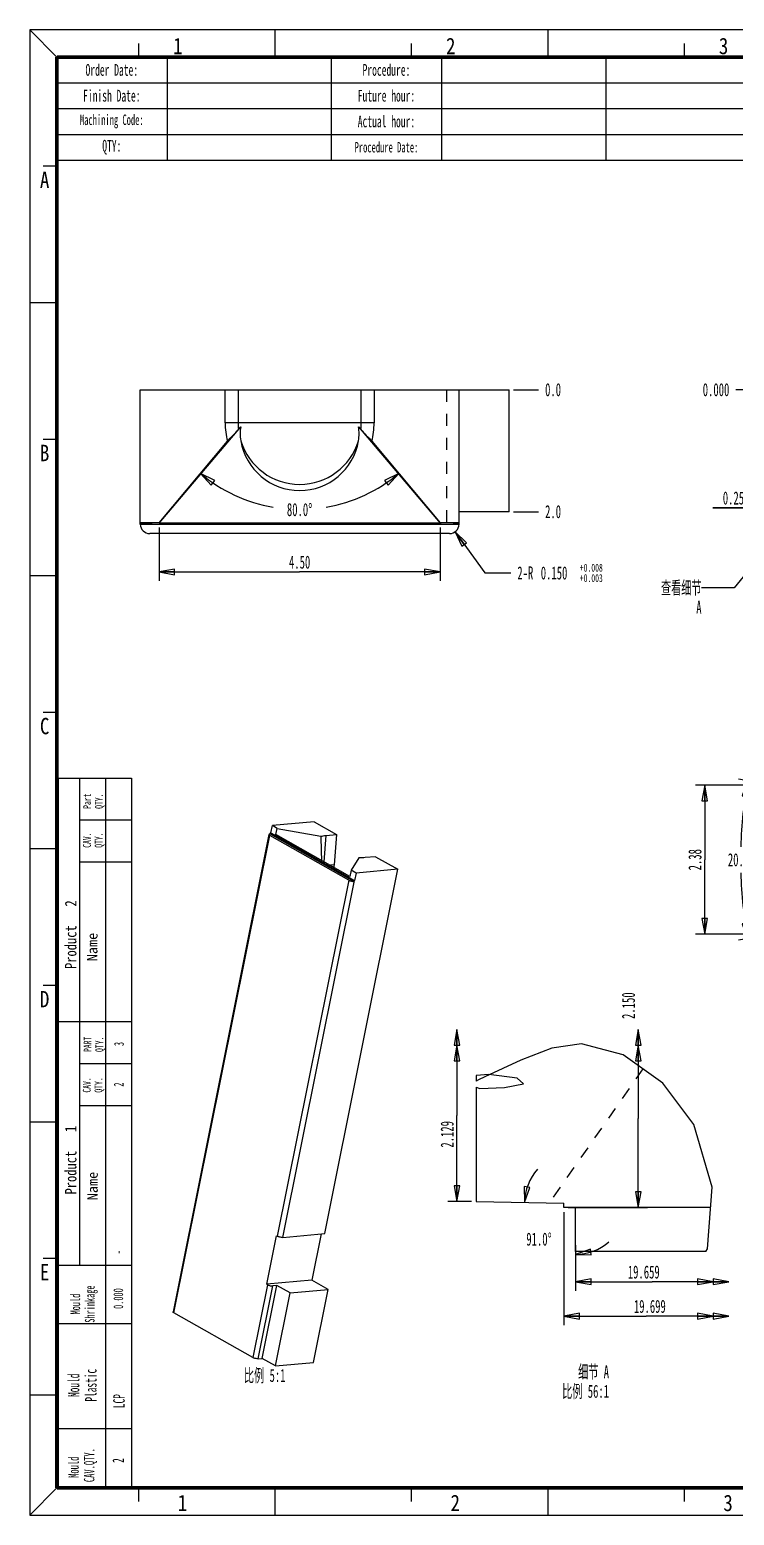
# Model space of a CAD drawing. Header units: millimetres. Extents: x 1 to 34.6, y 0.7 to 24.4.
# Drawn here: x 1.02 to 12.29, y 0.67 to 24.42 of the extents above; entities that cross this region are included whole.
import ezdxf

# ---------------------------------------------------------------- set-up
doc = ezdxf.new("R2010")
doc.units = ezdxf.units.MM
doc.header["$LTSCALE"] = 1.925
doc.linetypes.add('HIDDEN', pattern=[0.2, 0.1, -0.1])
doc.layers.get('0').update_dxf_attribs({"linetype": 'CONTINUOUS'})
for name, color, linetype in [('DEFAULT_2', 4, 'HIDDEN'), ('DIM', 7, 'CONTINUOUS'), ('NOTE', 7, 'CONTINUOUS')]:
    doc.layers.add(name, color=color, linetype=linetype)
doc.styles.get("Standard").update_dxf_attribs({"font": 'txt', "width": 0.6})
doc.styles.add('TEXTSTYLE_10', font='txt')
doc.styles.add('TEXTSTYLE_4', font='txt', dxfattribs={"width": 0.8})
doc.styles.add('TEXTSTYLE_5', font='txt', dxfattribs={"width": 0.85})
doc.dimstyles.new('DIMSTYLE_1', dxfattribs={"dimtxt": 0.208333, "dimasz": 0.25, "dimexe": 1.75, "dimexo": 0.875, "dimtad": 0, "dimtih": 1, "dimtoh": 1, "dimdec": 1, "dimzin": 0, "dimdsep": 46, "dimtxsty": 'Standard', "dimblk": 'CLOSED', "dimblk1": 'CLOSED', "dimblk2": 'CLOSED', "dimcen": 0.09, "dimadec": 0, "dimazin": 0, "dimtp": 0.1, "dimtm": 0.1, "dimtfac": 1, "dimtdec": 1, "dimtofl": 0, "dimtmove": 0, "dimatfit": 3, "dimldrblk": 'CLOSED', "dimfxl": 0, "dimtolj": 1, "dimtzin": 0, "dimarcsym": 0})
doc.dimstyles.new('DIMSTYLE_10', dxfattribs={"dimtxt": 0.208333, "dimasz": 0.25, "dimexe": 1.75, "dimexo": 0.875, "dimtad": 0, "dimtih": 1, "dimtoh": 1, "dimdec": 1, "dimlfac": 0.214286, "dimzin": 0, "dimdsep": 46, "dimtxsty": 'Standard', "dimblk": 'CLOSED', "dimblk1": 'CLOSED', "dimblk2": 'CLOSED', "dimcen": 0.09, "dimadec": 0, "dimazin": 0, "dimtp": 0.5, "dimtm": 0.5, "dimtfac": 1, "dimtdec": 1, "dimtofl": 0, "dimtmove": 0, "dimatfit": 3, "dimldrblk": 'CLOSED', "dimfxl": 0, "dimtolj": 1, "dimtzin": 0, "dimarcsym": 0})
doc.dimstyles.new('DIMSTYLE_11', dxfattribs={"dimtxt": 0.208333, "dimasz": 0.25, "dimexe": 1.75, "dimexo": 0.875, "dimtad": 1, "dimdec": 3, "dimlfac": 0.214286, "dimzin": 0, "dimdsep": 46, "dimtxsty": 'Standard', "dimblk": 'CLOSED', "dimblk1": 'CLOSED', "dimblk2": 'CLOSED', "dimcen": 0.09, "dimadec": 0, "dimazin": 0, "dimtp": 0.2, "dimtm": 0.2, "dimtfac": 1, "dimtdec": 3, "dimtofl": 0, "dimtmove": 0, "dimatfit": 3, "dimldrblk": 'CLOSED', "dimfxl": 0, "dimtolj": 1, "dimtzin": 0, "dimarcsym": 0})
doc.dimstyles.new('DIMSTYLE_2', dxfattribs={"dimtxt": 0.208333, "dimasz": 0.25, "dimexe": 1.75, "dimexo": 0.875, "dimtad": 1, "dimdec": 3, "dimzin": 0, "dimdsep": 46, "dimtxsty": 'Standard', "dimblk": 'CLOSED', "dimblk1": 'CLOSED', "dimblk2": 'CLOSED', "dimcen": 0.09, "dimadec": 0, "dimazin": 0, "dimtol": 1, "dimtp": 0.008, "dimtm": -0.003, "dimtfac": 0.6, "dimtdec": 3, "dimtofl": 0, "dimtmove": 0, "dimatfit": 3, "dimldrblk": 'CLOSED', "dimfxl": 0, "dimtolj": 1, "dimtzin": 0, "dimarcsym": 0})
doc.dimstyles.new('DIMSTYLE_3', dxfattribs={"dimtxt": 0.208333, "dimasz": 0.25, "dimexe": 1.75, "dimexo": 0.875, "dimtad": 0, "dimtih": 1, "dimtoh": 1, "dimdec": 1, "dimzin": 0, "dimdsep": 46, "dimtxsty": 'Standard', "dimblk": 'CLOSED', "dimblk1": 'CLOSED', "dimblk2": 'CLOSED', "dimcen": 0.09, "dimadec": 0, "dimazin": 0, "dimtp": 0.5, "dimtm": 0.5, "dimtfac": 1, "dimtdec": 1, "dimtofl": 0, "dimtmove": 0, "dimatfit": 3, "dimldrblk": 'CLOSED', "dimfxl": 0, "dimtolj": 1, "dimtzin": 0, "dimarcsym": 0})
doc.dimstyles.new('DIMSTYLE_4', dxfattribs={"dimtxt": 0.208333, "dimasz": 0.25, "dimexe": 1.75, "dimexo": 0.875, "dimtad": 1, "dimzin": 0, "dimdsep": 46, "dimtxsty": 'Standard', "dimblk": 'CLOSED', "dimblk1": 'CLOSED', "dimblk2": 'CLOSED', "dimcen": 0.09, "dimadec": 0, "dimazin": 0, "dimtp": 0.1, "dimtm": 0.1, "dimtfac": 1, "dimtofl": 0, "dimtmove": 0, "dimatfit": 3, "dimldrblk": 'CLOSED', "dimfxl": 0, "dimtolj": 1, "dimtzin": 0, "dimarcsym": 0})
doc.dimstyles.new('DIMSTYLE_7', dxfattribs={"dimtxt": 0.208333, "dimasz": 0.25, "dimexe": 1.75, "dimexo": 0.875, "dimtad": 0, "dimtih": 1, "dimtoh": 1, "dimdec": 3, "dimzin": 0, "dimdsep": 46, "dimtxsty": 'Standard', "dimblk": 'CLOSED', "dimblk1": 'CLOSED', "dimblk2": 'CLOSED', "dimcen": 0.09, "dimadec": 0, "dimazin": 0, "dimtp": 0.1, "dimtm": 0.1, "dimtfac": 1, "dimtdec": 3, "dimtofl": 0, "dimtmove": 0, "dimatfit": 3, "dimldrblk": 'CLOSED', "dimfxl": 0, "dimtolj": 1, "dimtzin": 0, "dimarcsym": 0})
doc.dimstyles.new('DIMSTYLE_9', dxfattribs={"dimtxt": 0.208333, "dimasz": 0.25, "dimexe": 1.75, "dimexo": 0.875, "dimtad": 1, "dimdec": 3, "dimlfac": 0.214286, "dimzin": 0, "dimdsep": 46, "dimtxsty": 'Standard', "dimblk": 'CLOSED', "dimblk1": 'CLOSED', "dimblk2": 'CLOSED', "dimcen": 0.09, "dimadec": 0, "dimazin": 0, "dimtp": 0.1, "dimtm": 0.1, "dimtfac": 1, "dimtdec": 3, "dimtofl": 0, "dimtmove": 0, "dimatfit": 3, "dimldrblk": 'CLOSED', "dimfxl": 0, "dimtolj": 1, "dimtzin": 0, "dimarcsym": 0})
doc.dimstyles.get("Standard").update_dxf_attribs({"dimtxt": 0.208333, "dimasz": 0.25, "dimexe": 1.75, "dimexo": 0.875, "dimtad": 1, "dimdec": 3, "dimzin": 0, "dimdsep": 46, "dimtxsty": 'Standard', "dimblk": 'CLOSED', "dimblk1": 'CLOSED', "dimblk2": 'CLOSED', "dimcen": 0.09, "dimadec": 0, "dimazin": 0, "dimtol": 1, "dimtp": 0.001, "dimtm": 0.001, "dimtfac": 1, "dimtdec": 3, "dimtofl": 0, "dimtmove": 0, "dimatfit": 3, "dimldrblk": 'CLOSED', "dimfxl": 0, "dimtolj": 1, "dimtzin": 0, "dimarcsym": 0})

# ---------------------------------------------------------------- blocks, each defined once
blk = doc.blocks.new('*D2')
at = {"layer": 'DIM', "color": 2, "linetype": 'Continuous'}
blk.add_line((8.76, 16.716), (9.161, 16.716), dxfattribs=at)
at = {"layer": 'DIM', "color": 2, "linetype": 'Continuous', "insert": (9.265, 16.821), "char_height": 0.2083, "width": 0.375, "attachment_point": 1, "line_spacing_factor": 0.9}
blk.add_mtext('2.0', dxfattribs=at)
blk = doc.blocks.new('_CLOSED')
at = {"color": 0, "linetype": 'ByBlock'}
for p, q in [((0, 0), (-1, 0.183)), ((-1, 0.183), (-1, -0.183)), ((-1, -0.183), (0, 0)), ((-1, 0), (0, 0))]:
    blk.add_line(p, q, dxfattribs=at)
blk = doc.blocks.new('*D3')
at = {"layer": 'DIM', "color": 2, "linetype": 'Continuous'}
blk.add_line((8.76, 18.666), (9.161, 18.666), dxfattribs=at)
at = {"layer": 'DIM', "color": 2, "linetype": 'Continuous', "insert": (9.265, 18.771), "char_height": 0.2083, "width": 0.375, "attachment_point": 1, "line_spacing_factor": 0.9}
blk.add_mtext('0.0', dxfattribs=at)
blk = doc.blocks.new('*D4')
at = {"layer": 'DIM', "color": 2, "linetype": 'Continuous'}
for p, q in [((7.825, 16.395), (8.301, 15.738)), ((8.301, 15.738), (8.717, 15.738))]:
    blk.add_line(p, q, dxfattribs=at)
at = {"layer": 'DIM', "color": 2, "linetype": 'Continuous', "xscale": 0.25, "yscale": 0.25, "zscale": 0.25, "rotation": 125.867944024}
blk.add_blockref('_CLOSED', (7.825, 16.395), dxfattribs=at)
at = {"layer": 'DIM', "color": 2, "linetype": 'Continuous', "width": 0.6}
for s, height, p in [('2-R', 0.2083, (8.821, 15.633)), ('0.150', 0.2083, (9.196, 15.633)), ('+0.008', 0.125, (9.821, 15.758)), ('+0.003', 0.125, (9.821, 15.592))]:
    blk.add_text(s, height=height, dxfattribs=at).set_placement(p)
blk = doc.blocks.new('*D5')
at = {"layer": 'DIM', "color": 2, "linetype": 'Continuous'}
for points in [[(3.978, 17.213), (3.751, 17.327), (3.922, 17.14), (3.978, 17.213)], [(6.752, 17.14), (6.924, 17.327), (6.697, 17.213), (6.752, 17.14)]]:
    blk.add_lwpolyline(points, dxfattribs=at)
for start, end in [(229.997, 260.1182), (279.8818, 310.003)]:
    blk.add_arc((5.337, 19.218), 2.468, start, end, dxfattribs=at)
at = {"layer": 'DIM', "color": 2, "linetype": 'Continuous', "insert": (5.337, 16.854), "char_height": 0.20833, "width": 0.63889, "attachment_point": 2, "line_spacing_factor": 0.9}
blk.add_mtext('80.0\\Fgdt;{\\Fgdt;~}', dxfattribs=at)
blk = doc.blocks.new('*D6')
at = {"layer": 'DIM', "color": 2, "linetype": 'Continuous'}
for p, q in [((3.087, 16.464), (3.087, 15.608)), ((7.587, 16.464), (7.587, 15.608)), ((3.087, 15.754), (5.337, 15.754)), ((7.587, 15.754), (5.337, 15.754))]:
    blk.add_line(p, q, dxfattribs=at)
at = {"layer": 'DIM', "color": 2, "linetype": 'Continuous', "xscale": 0.25, "yscale": 0.25, "zscale": 0.25, "rotation": 180}
blk.add_blockref('_CLOSED', (3.087, 15.754), dxfattribs=at)
at = {"layer": 'DIM', "color": 2, "linetype": 'Continuous', "xscale": 0.25, "yscale": 0.25, "zscale": 0.25}
blk.add_blockref('_CLOSED', (7.587, 15.754), dxfattribs=at)
at = {"layer": 'DIM', "color": 2, "linetype": 'Continuous', "insert": (5.337, 16.014), "char_height": 0.2083, "width": 0.5, "attachment_point": 2, "line_spacing_factor": 0.9}
blk.add_mtext('4.50', dxfattribs=at)
blk = doc.blocks.new('*D16')
at = {"layer": 'DIM', "color": 2, "linetype": 'Continuous'}
for p, q in [((13.155, 16.606), (13.155, 16.925)), ((12.905, 16.779), (11.949, 16.779)), ((11.949, 16.779), (13.03, 16.779)), ((13.739, 16.779), (13.03, 16.779)), ((13.155, 16.779), (13.739, 16.779))]:
    blk.add_line(p, q, dxfattribs=at)
at = {"layer": 'DIM', "color": 2, "linetype": 'Continuous', "xscale": 0.25, "yscale": 0.25, "zscale": 0.25}
blk.add_blockref('_CLOSED', (12.905, 16.779), dxfattribs=at)
at = {"layer": 'DIM', "color": 2, "linetype": 'Continuous', "xscale": 0.25, "yscale": 0.25, "zscale": 0.25, "rotation": 180}
blk.add_blockref('_CLOSED', (13.155, 16.779), dxfattribs=at)
at = {"layer": 'DIM', "color": 2, "linetype": 'Continuous', "insert": (12.449, 17.039), "char_height": 0.2083, "width": 0.5, "attachment_point": 3, "line_spacing_factor": 0.9}
blk.add_mtext('0.25', dxfattribs=at)
blk = doc.blocks.new('*D17')
at = {"layer": 'DIM', "color": 2, "linetype": 'Continuous'}
blk.add_line((12.832, 18.666), (12.317, 18.666), dxfattribs=at)
at = {"layer": 'DIM', "color": 2, "linetype": 'Continuous', "insert": (12.213, 18.771), "char_height": 0.2083, "width": 0.625, "attachment_point": 3, "line_spacing_factor": 0.9}
blk.add_mtext('0.000', dxfattribs=at)
blk = doc.blocks.new('DOUBLE_CLOSED')
at = {"color": 0, "linetype": 'ByBlock'}
for p, q in [((-1, 0), (-2, 0.183)), ((-2, 0.183), (-2, -0.183)), ((-2, -0.183), (-1, 0)), ((-2, 0), (-1, 0)), ((0, 0), (-1, 0.183)), ((-1, 0.183), (-1, -0.183)), ((-1, -0.183), (0, 0)), ((-1, 0), (0, 0))]:
    blk.add_line(p, q, dxfattribs=at)
blk = doc.blocks.new('*D18')
at = {"layer": 'DIM', "color": 2, "linetype": 'Continuous'}
for p, q in [((10.755, 8.439), (10.755, 7.015)), ((10.755, 5.59), (10.755, 7.015)), ((9.636, 5.59), (10.901, 5.59))]:
    blk.add_line(p, q, dxfattribs=at)
at = {"layer": 'DIM', "color": 2, "linetype": 'Continuous', "xscale": 0.25, "yscale": 0.25, "zscale": 0.25}
for name, p, rotation in [('DOUBLE_CLOSED', (10.755, 8.439), 90), ('_CLOSED', (10.755, 5.59), 270)]:
    blk.add_blockref(name, p, dxfattribs=dict(at, rotation=rotation))
at = {"layer": 'DIM', "color": 2, "linetype": 'Continuous', "insert": (10.494, 8.819), "char_height": 0.2083, "width": 0.625, "attachment_point": 2, "rotation": 90, "line_spacing_factor": 0.9}
blk.add_mtext('2.150', dxfattribs=at)
blk = doc.blocks.new('*D19')
at = {"layer": 'DIM', "color": 2, "linetype": 'Continuous'}
blk.add_line((9.75, 4.989), (9.75, 4.817), dxfattribs=at)
for points in [[(8.932, 5.926), (8.935, 5.672), (9.022, 5.911), (8.932, 5.926)], [(9.99, 4.926), (9.75, 4.843), (10.004, 4.836), (9.99, 4.926)]]:
    blk.add_lwpolyline(points, dxfattribs=at)
for start, end in [(137.9996, 179), (270, 311.0004)]:
    blk.add_arc((9.75, 5.658), 0.815, start, end, dxfattribs=at)
at = {"layer": 'DIM', "color": 2, "linetype": 'Continuous', "insert": (9.168, 5.191), "char_height": 0.20833, "width": 0.63889, "attachment_point": 2, "line_spacing_factor": 0.9}
blk.add_mtext('91.0\\Fgdt;{\\Fgdt;~}', dxfattribs=at)
blk = doc.blocks.new('*D20')
at = {"layer": 'DIM', "color": 2, "linetype": 'Continuous'}
for p, q in [((7.853, 8.439), (7.853, 7.062)), ((7.853, 5.686), (7.853, 7.062)), ((8.088, 5.686), (7.707, 5.686))]:
    blk.add_line(p, q, dxfattribs=at)
at = {"layer": 'DIM', "color": 2, "linetype": 'Continuous', "xscale": 0.25, "yscale": 0.25, "zscale": 0.25}
for name, p, rotation in [('DOUBLE_CLOSED', (7.853, 8.439), 90), ('_CLOSED', (7.853, 5.686), 270)]:
    blk.add_blockref(name, p, dxfattribs=dict(at, rotation=rotation))
at = {"layer": 'DIM', "color": 2, "linetype": 'Continuous', "insert": (7.593, 6.762), "char_height": 0.2083, "width": 0.625, "attachment_point": 2, "rotation": 90, "line_spacing_factor": 0.9}
blk.add_mtext('2.129', dxfattribs=at)
blk = doc.blocks.new('*D21')
at = {"layer": 'DIM', "color": 2, "linetype": 'Continuous'}
for p, q in [((9.75, 4.817), (9.75, 4.259)), ((9.75, 4.405), (10.977, 4.405)), ((12.205, 4.405), (10.977, 4.405))]:
    blk.add_line(p, q, dxfattribs=at)
at = {"layer": 'DIM', "color": 2, "linetype": 'Continuous', "xscale": 0.25, "yscale": 0.25, "zscale": 0.25, "rotation": 180}
blk.add_blockref('_CLOSED', (9.75, 4.405), dxfattribs=at)
at = {"layer": 'DIM', "color": 2, "linetype": 'Continuous', "xscale": 0.25, "yscale": 0.25, "zscale": 0.25}
blk.add_blockref('DOUBLE_CLOSED', (12.205, 4.405), dxfattribs=at)
at = {"layer": 'DIM', "color": 2, "linetype": 'Continuous', "insert": (10.844, 4.665), "char_height": 0.2083, "width": 0.75, "attachment_point": 2, "line_spacing_factor": 0.9}
blk.add_mtext('19.659', dxfattribs=at)
blk = doc.blocks.new('*D22')
at = {"layer": 'DIM', "color": 2, "linetype": 'Continuous'}
for p, q in [((9.563, 5.518), (9.563, 3.71)), ((9.563, 3.855), (10.884, 3.855)), ((12.205, 3.855), (10.884, 3.855))]:
    blk.add_line(p, q, dxfattribs=at)
at = {"layer": 'DIM', "color": 2, "linetype": 'Continuous', "xscale": 0.25, "yscale": 0.25, "zscale": 0.25, "rotation": 180}
blk.add_blockref('_CLOSED', (9.563, 3.855), dxfattribs=at)
at = {"layer": 'DIM', "color": 2, "linetype": 'Continuous', "xscale": 0.25, "yscale": 0.25, "zscale": 0.25}
blk.add_blockref('DOUBLE_CLOSED', (12.205, 3.855), dxfattribs=at)
at = {"layer": 'DIM', "color": 2, "linetype": 'Continuous', "insert": (10.941, 4.116), "char_height": 0.2083, "width": 0.75, "attachment_point": 2, "line_spacing_factor": 0.9}
blk.add_mtext('19.699', dxfattribs=at)
blk = doc.blocks.new('*D23')
at = {"layer": 'DIM', "color": 2, "linetype": 'Continuous'}
for p, q in [((12.833, 12.356), (12.36, 12.44)), ((12.833, 9.947), (12.36, 9.864))]:
    blk.add_line(p, q, dxfattribs=at)
for points in [[(12.509, 12.16), (12.503, 12.414), (12.419, 12.175), (12.509, 12.16)], [(12.419, 10.129), (12.503, 9.889), (12.509, 10.143), (12.419, 10.129)]]:
    blk.add_lwpolyline(points, dxfattribs=at)
for start, end in [(170, 178.3581), (181.6419, 190)]:
    blk.add_arc((19.664, 11.152), 7.271, start, end, dxfattribs=at)
at = {"layer": 'DIM', "color": 2, "linetype": 'Continuous', "insert": (12.393, 11.256), "char_height": 0.20833, "width": 0.63889, "attachment_point": 2, "line_spacing_factor": 0.9}
blk.add_mtext('20.0\\Fgdt;{\\Fgdt;~}', dxfattribs=at)
blk = doc.blocks.new('*D24')
at = {"layer": 'DIM', "color": 2, "linetype": 'Continuous'}
for p, q in [((12.832, 12.343), (11.673, 12.343)), ((11.819, 12.343), (11.819, 11.152)), ((11.819, 9.96), (11.819, 11.152)), ((12.832, 9.96), (11.673, 9.96))]:
    blk.add_line(p, q, dxfattribs=at)
at = {"layer": 'DIM', "color": 2, "linetype": 'Continuous', "xscale": 0.25, "yscale": 0.25, "zscale": 0.25}
for p, rotation in [((11.819, 12.343), 90), ((11.819, 9.96), 270)]:
    blk.add_blockref('_CLOSED', p, dxfattribs=dict(at, rotation=rotation))
at = {"layer": 'DIM', "color": 2, "linetype": 'Continuous', "insert": (11.558, 11.152), "char_height": 0.2083, "width": 0.5, "attachment_point": 2, "rotation": 90, "line_spacing_factor": 0.9}
blk.add_mtext('2.38', dxfattribs=at)
blk = doc.blocks.new('*T27')
at = {"color": 0, "linetype": 'ByBlock', "lineweight": -2}
for p, q in [((0, 0), (32.748, 0)), ((0, 0), (0, -1.647)), ((1.767, 0), (1.767, -1.647)), ((4.394, 0), (4.394, -1.647)), ((6.161, 0), (6.161, -1.647)), ((8.788, 0), (8.788, -1.647)), ((11.416, 0), (11.416, -1.647)), ((14.043, 0), (14.043, -1.647)), ((16.671, 0), (16.671, -1.647)), ((19.298, 0), (19.298, -1.647)), ((21.926, 0), (21.926, -1.647)), ((24.553, 0), (24.553, -1.647)), ((27.181, 0), (27.181, -1.647)), ((32.748, 0), (32.748, -1.647)), ((0, -0.412), (27.181, -0.412)), ((0, -0.823), (27.181, -0.823)), ((0, -1.235), (27.181, -1.235)), ((0, -1.647), (32.748, -1.647))]:
    blk.add_line(p, q, dxfattribs=at)
at = {"color": 0, "linetype": 'Continuous', "char_height": 0.1875, "width": 1.64667, "attachment_point": 5, "line_spacing_factor": 0.9}
for s, insert in [('Order Date: ', (0.883, -0.206)), ('Procedure:', (5.278, -0.206))]:
    blk.add_mtext(s, dxfattribs=dict(at, insert=insert))
at = {"color": 0, "linetype": 'Continuous'}
for s, insert, char_height, width, attachment_point in [('  Remark:   ', (27.241, -0.06), 0.25, 5.44667, 1), ('Finish Date:', (0.883, -0.618), 0.1875, 1.64667, 5), ('Future hour:', (5.278, -0.618), 0.1875, 1.64667, 5), ('Machining Code:', (0.883, -1.029), 0.16667, 1.64667, 5), ('Actual hour:', (5.278, -1.029), 0.1875, 1.64667, 5), ('QTY:', (0.883, -1.441), 0.1875, 1.64667, 5), ('Procedure Date:', (5.278, -1.441), 0.16667, 1.64667, 5)]:
    blk.add_mtext(s, dxfattribs=dict(at, insert=insert, char_height=char_height, width=width, attachment_point=attachment_point))
blk = doc.blocks.new('*T29')
at = {"color": 0, "linetype": 'ByBlock', "lineweight": -2}
for p, q in [((0, 0), (1.175, 0)), ((0, 0), (0, -11.331)), ((0.341, 0), (0.341, -7.787)), ((0.758, 0), (0.758, -11.331)), ((1.175, 0), (1.175, -11.331)), ((0.341, -0.671), (1.175, -0.671)), ((0.341, -1.342), (1.175, -1.342)), ((0, -3.894), (1.175, -3.894)), ((0.341, -4.565), (1.175, -4.565)), ((0.341, -5.235), (1.175, -5.235)), ((0, -7.787), (1.175, -7.787)), ((0, -8.721), (1.175, -8.721)), ((0, -10.398), (1.175, -10.398)), ((0, -11.331), (1.175, -11.331))]:
    blk.add_line(p, q, dxfattribs=at)

msp = doc.modelspace()

# ---------------------------------------------------------------- linework, layer by layer
at = {"color": 7, "linetype": 'Continuous'}
for p, q in [((1.4539, 23.9849), (1.0174, 24.4215)), ((1.018, 24.4213), (1.018, 0.6714)), ((34.612, 24.4213), (1.018, 24.4213)), ((4.9466, 23.9849), (4.9466, 24.4215)), ((9.3124, 23.9849), (9.3124, 24.4215)), ((2.7637, 23.9849), (2.7637, 24.2032)), ((7.1295, 23.9849), (7.1295, 24.2032)), ((11.4952, 23.9849), (11.4952, 24.2032)), ((1.4539, 22.2386), (1.2356, 22.2386)), ((1.4539, 20.0557), (1.0174, 20.0557)), ((2.7874, 16.5167), (2.7874, 18.6664)), ((2.7874, 18.6664), (8.6874, 18.6664)), ((4.1456, 18.137), (4.1456, 18.6664)), ((4.3525, 18.6664), (4.3525, 18.137)), ((6.3223, 18.137), (6.3223, 18.6664)), ((6.5291, 18.6664), (6.5291, 18.137)), ((7.8874, 16.5167), (7.8874, 18.6664)), ((8.6874, 16.7164), (8.6874, 18.6664)), ((3.0874, 16.5327), (4.395, 18.0721)), ((6.5291, 18.137), (4.1456, 18.137)), ((6.2797, 18.0721), (7.5874, 16.5327)), ((1.4539, 17.8728), (1.2356, 17.8728)), ((3.0874, 16.537), (4.1827, 17.8422)), ((6.4921, 17.8422), (7.5874, 16.537)), ((8.6874, 16.7164), (7.8874, 16.7164)), ((3.0874, 16.537), (2.7874, 16.537)), ((2.7874, 16.5167), (7.8874, 16.5167)), ((3.0874, 16.5327), (3.0874, 16.537)), ((7.5874, 16.5327), (3.0874, 16.5327)), ((7.8874, 16.537), (7.5874, 16.537)), ((7.5874, 16.537), (7.5874, 16.5327)), ((7.7374, 16.3664), (2.9374, 16.3664)), ((1.4539, 15.6899), (1.0174, 15.6899)), ((1.4539, 13.507), (1.2356, 13.507)), ((4.8751, 11.58), (4.9002, 11.6968)), ((5.5676, 11.7569), (4.9002, 11.6968)), ((4.9792, 11.6522), (4.9002, 11.6968)), ((4.9583, 11.5549), (4.9792, 11.6522)), ((4.9792, 11.6522), (5.6766, 11.5262)), ((5.5676, 11.7569), (5.9251, 11.555)), ((4.8454, 11.554), (3.3115, 3.9223)), ((3.3258, 3.9057), (4.8596, 11.5375)), ((6.1232, 10.8237), (4.8596, 11.5375)), ((4.8672, 11.564), (4.8704, 11.5796)), ((4.8672, 11.564), (6.2098, 10.8057)), ((4.8704, 11.5796), (4.8751, 11.58)), ((4.8704, 11.5796), (6.2129, 10.8212)), ((4.8751, 11.58), (6.2176, 10.8217)), ((6.1429, 10.8857), (4.9583, 11.5549)), ((5.7272, 11.1205), (5.7592, 11.54)), ((5.7592, 11.54), (5.9251, 11.555)), ((5.9251, 11.555), (5.888, 11.0688)), ((1.4539, 11.3241), (1.0174, 11.3241)), ((6.2845, 11.1828), (6.1638, 10.9831)), ((6.5526, 11.2006), (6.3866, 11.1856)), ((6.5526, 11.2006), (6.9101, 10.9986)), ((5.7398, 5.1757), (6.9101, 10.9986)), ((5.888, 11.0688), (5.8284, 11.0634)), ((6.1638, 10.9831), (6.1429, 10.8857)), ((6.2427, 10.9384), (6.1638, 10.9831)), ((6.2427, 10.9384), (6.2176, 10.8217)), ((6.9101, 10.9986), (6.2427, 10.9384)), ((6.1232, 10.8237), (4.9795, 5.133)), ((5.066, 5.115), (6.2129, 10.8212)), ((6.2129, 10.8212), (6.2176, 10.8217)), ((1.4539, 9.1412), (1.2356, 9.1412)), ((9.3702, 8.1397), (8.8743, 7.9464)), ((9.8451, 8.2065), (9.3702, 8.1397)), ((10.5155, 8.031), (9.8451, 8.2065)), ((8.8743, 7.9464), (8.3018, 7.6799)), ((11.1484, 7.582), (10.5155, 8.031)), ((8.3625, 7.7175), (8.1607, 7.7022)), ((8.1607, 7.7022), (8.1607, 7.6134)), ((8.2, 7.6334), (8.1607, 7.6134)), ((8.3018, 7.6799), (8.2, 7.6334)), ((8.8166, 7.6619), (8.3625, 7.7175)), ((8.9192, 7.571), (8.8166, 7.6619)), ((8.1607, 7.518), (8.1607, 5.6856)), ((8.1607, 7.518), (8.2218, 7.4955)), ((8.2218, 7.4955), (8.6179, 7.5113)), ((8.6179, 7.5113), (8.9192, 7.571)), ((11.6426, 6.9174), (11.1484, 7.582)), ((1.4539, 6.9583), (1.0174, 6.9583)), ((11.9401, 5.9161), (11.6426, 6.9174)), ((11.8651, 4.93), (11.9401, 5.9161)), ((8.1607, 5.6856), (9.5628, 5.6611)), ((9.5628, 5.5905), (9.5628, 5.6611)), ((11.9153, 5.5899), (9.5628, 5.5905)), ((9.7498, 4.8894), (9.7498, 5.5905)), ((4.8103, 4.364), (4.9663, 5.1405)), ((4.9663, 5.1405), (4.9795, 5.133)), ((5.066, 5.115), (5.7398, 5.1757)), ((5.6801, 5.1703), (5.5311, 4.429)), ((1.4539, 4.7754), (1.2356, 4.7754)), ((11.8391, 4.8894), (9.7498, 4.8894)), ((11.8391, 4.8894), (11.8651, 4.93)), ((4.8234, 4.3566), (4.5894, 3.192)), ((4.6758, 3.1739), (4.9099, 4.3385)), ((4.7385, 3.1796), (4.9726, 4.3442)), ((5.5311, 4.429), (4.8103, 4.364)), ((4.8234, 4.3566), (4.8103, 4.364)), ((4.9726, 4.3442), (4.9099, 4.3385)), ((5.1832, 4.2252), (4.9726, 4.3442)), ((5.1832, 4.2252), (5.7943, 4.2803)), ((5.7943, 4.2803), (5.5311, 4.429)), ((5.5603, 3.1157), (5.7943, 4.2803)), ((4.9491, 3.0606), (5.1832, 4.2252)), ((4.5894, 3.192), (3.3258, 3.9057)), ((4.6758, 3.1739), (4.7385, 3.1796)), ((4.9491, 3.0606), (4.7385, 3.1796)), ((4.9491, 3.0606), (5.5603, 3.1157)), ((1.4539, 2.5925), (1.0174, 2.5925)), ((1.4539, 1.1082), (1.0174, 0.6716)), ((2.7637, 0.8899), (2.7637, 1.1082)), ((4.9466, 0.6716), (4.9466, 1.1082)), ((7.1295, 0.8899), (7.1295, 1.1082)), ((9.3124, 0.6716), (9.3124, 1.1082)), ((11.4952, 0.8899), (11.4952, 1.1082)), ((1.018, 0.6714), (34.612, 0.6714))]:
    msp.add_line(p, q, dxfattribs=at)
at = {"color": 7, "linetype": 'Continuous', "const_width": 0.0583}
for points in [[(1.4539, 23.9849), (1.4539, 1.1082)], [(34.1974, 23.9849), (1.4539, 23.9849)], [(1.4539, 1.1082), (34.1974, 1.1082)]]:
    msp.add_lwpolyline(points, dxfattribs=at)
at = {"color": 7, "linetype": 'Continuous'}
for centre, radius, start, end in [((5.3374, 18.137), 1.1918, 180, 194.32294), ((5.3351, 18.1369), 0.9826, 179.9927, 186.19163), ((5.0259, 17.9614), 0.6405, 170.05152, 189.95727), ((5.6489, 17.9614), 0.6404, 350.04114, 9.95007), ((5.3374, 18.137), 0.9849, 353.81567, 360), ((5.3374, 18.137), 1.1918, 345.67706, 360), ((-31.0072, 50.7537), 48.1819, 316.91618, 317.22269), ((5.3374, 18.137), 0.9849, 196.9033, 343.0967), ((38.3058, 47.613), 43.5707, 222.76109, 223.10004), ((2.9374, 16.5164), 0.15, 179.91408, 270), ((7.7374, 16.5164), 0.15, 270, 0.08592), ((27.3075, 11.906), 21.6342, 181.00587, 182.02026), ((6.4973, 11.0222), 0.611, 175.63009, 179.26184)]:
    msp.add_arc(centre, radius, start, end, dxfattribs=at)
msp.add_ellipse((5.3374, 18.018), major_axis=(0, 0.9642), ratio=0.9923489, start_param=-4.5379852, end_param=-1.7452001, dxfattribs=at)
for points, knots in [([(4.3582, 18.0309), (4.3635, 18.0366), (4.3758, 18.0503), (4.388, 18.0641), (4.395, 18.0721)], [0, 0, 0, 0, 0.4206591, 1, 1, 1, 1]), ([(6.2797, 18.0721), (6.2868, 18.0641), (6.2989, 18.0503), (6.3113, 18.0366), (6.3165, 18.0309)], [0, 0, 0, 0, 0.5793727, 1, 1, 1, 1]), ([(4.8454, 11.554), (4.8453, 11.5534), (4.8452, 11.5521), (4.8457, 11.5501), (4.8468, 11.548), (4.8491, 11.545), (4.8533, 11.5413), (4.8574, 11.5388), (4.8596, 11.5375)], [0, 0, 0, 0, 0.0811915, 0.1687668, 0.2677348, 0.3812562, 0.6576556, 1, 1, 1, 1]), ([(4.8672, 11.564), (4.8643, 11.5638), (4.8591, 11.563), (4.8531, 11.5613), (4.8494, 11.5593), (4.8474, 11.5578), (4.846, 11.556), (4.8455, 11.5547), (4.8454, 11.554)], [0, 0, 0, 0, 0.345659, 0.6240254, 0.7374933, 0.8355044, 0.9212258, 1, 1, 1, 1]), ([(5.6766, 11.5262), (5.6892, 11.5296), (5.7167, 11.5353), (5.7444, 11.5387), (5.7592, 11.54)], [0, 0, 0, 0, 0.4698379, 1, 1, 1, 1]), ([(6.3866, 11.1856), (6.3703, 11.1841), (6.3363, 11.1823), (6.3022, 11.1823), (6.2845, 11.1828)], [0, 0, 0, 0, 0.4801956, 1, 1, 1, 1]), ([(6.1232, 10.8237), (6.126, 10.8222), (6.1321, 10.8192), (6.1459, 10.8138), (6.1649, 10.8087), (6.1844, 10.8058), (6.1995, 10.8051), (6.2065, 10.8054), (6.2098, 10.8057)], [0, 0, 0, 0, 0.1074591, 0.2287356, 0.4956751, 0.76487, 0.8888818, 1, 1, 1, 1]), ([(5.066, 5.115), (5.0627, 5.1147), (5.0556, 5.1144), (5.0406, 5.1151), (5.0211, 5.118), (5.0022, 5.1231), (4.9884, 5.1285), (4.9822, 5.1314), (4.9795, 5.133)], [0, 0, 0, 0, 0.1111395, 0.235194, 0.5044154, 0.771306, 0.8925566, 1, 1, 1, 1]), ([(4.8234, 4.3566), (4.8262, 4.355), (4.8323, 4.352), (4.8461, 4.3467), (4.8651, 4.3416), (4.8846, 4.3387), (4.8996, 4.338), (4.9066, 4.3382), (4.9099, 4.3385)], [0, 0, 0, 0, 0.1074435, 0.2286943, 0.495585, 0.7648062, 0.8888606, 1, 1, 1, 1]), ([(3.3258, 3.9057), (3.3235, 3.907), (3.3195, 3.9096), (3.3152, 3.9133), (3.3129, 3.9163), (3.3119, 3.9183), (3.3114, 3.9204), (3.3114, 3.9217), (3.3115, 3.9223)], [0, 0, 0, 0, 0.3423448, 0.618746, 0.7322683, 0.8312362, 0.9188097, 1, 1, 1, 1]), ([(4.6758, 3.1739), (4.6726, 3.1736), (4.6655, 3.1734), (4.6505, 3.1741), (4.631, 3.177), (4.6121, 3.1821), (4.5983, 3.1874), (4.5921, 3.1904), (4.5894, 3.192)], [0, 0, 0, 0, 0.1111395, 0.235194, 0.5044154, 0.771306, 0.8925566, 1, 1, 1, 1])]:
    msp.add_open_spline(points, degree=3, knots=knots, dxfattribs=at)
at = {"layer": 'DEFAULT_2', "color": 4, "linetype": 'HIDDEN'}
for p, q in [((7.6874, 18.6664), (7.6874, 16.3664)), ((2.7874, 16.5318), (7.8874, 16.5318)), ((2.7874, 16.5166), (2.7874, 16.5164)), ((10.8296, 7.8081), (9.3291, 5.6652))]:
    msp.add_line(p, q, dxfattribs=at)

# ---------------------------------------------------------------- block references
for name, p in [('*T27', (1.4485, 23.983)), ('*T29', (1.474, 12.4582))]:
    msp.add_blockref(name, p)

# ---------------------------------------------------------------- texts
at = {"color": 7, "linetype": 'Continuous', "char_height": 0.2619, "width": 0.222655, "line_spacing_factor": 0.9, "style": 'TEXTSTYLE_5'}
for s, insert, attachment_point in [('1', (3.3893, 24.2922), 2), ('2', (7.7551, 24.2922), 2), ('3', (12.1209, 24.2922), 2), ('A', (1.1807, 22.1513), 1), ('B', (1.1807, 17.7855), 1), ('C', (1.1807, 13.4197), 1), ('D', (1.1807, 9.0539), 1), ('E', (1.1807, 4.6881), 1), ('1', (3.4613, 1.0005), 2), ('2', (7.827, 1.0005), 2), ('3', (12.1928, 1.0005), 2)]:
    msp.add_mtext(s, dxfattribs=dict(at, insert=insert, attachment_point=attachment_point))
at = {"layer": 'NOTE', "color": 2, "linetype": 'Continuous', "char_height": 0.20833, "attachment_point": 3, "line_spacing_factor": 0.9}
for s, insert, width in [('查看细节 A', (11.7686, 15.6046), 0.75), ('细节 A\\P比例 56:1', (10.2879, 3.0706), 0.875), ('比例 5:1', (5.1108, 3.0115), 0.75)]:
    msp.add_mtext(s, dxfattribs=dict(at, insert=insert, width=width))
at = {"layer": 'NOTE', "color": 2, "linetype": 'Continuous', "attachment_point": 1, "rotation": 90, "line_spacing_factor": 0.9}
for s, insert, char_height, width in [('Part\\PQTY.', (1.8739, 11.9653), 0.125, 0.3), ('CAV.\\PQTY.', (1.8713, 11.3429), 0.125, 0.3), ('PART\\PQTY.', (1.8815, 8.0782), 0.125, 0.3), ('3', (2.3692, 8.1729), 0.1542, 0.0925), ('CAV.\\PQTY.', (1.868, 7.4285), 0.125, 0.3), ('2', (2.3645, 7.5244), 0.1542, 0.0925), ('-', (2.3542, 4.8468), 0.1542, 0.0925), ('  Mould\\PShrinkage', (1.6704, 3.7508), 0.15417, 0.8325), ('0.000', (2.3579, 3.9708), 0.15417, 0.4625), (' Mould\\PPlastic', (1.6285, 2.4882), 0.18333, 0.77), ('LCP', (2.3548, 2.3838), 0.18333, 0.33), (' Mould\\PCAV.QTY.', (1.6361, 1.2017), 0.16667, 0.8), ('2', (2.3431, 1.5089), 0.1833, 0.11)]:
    msp.add_mtext(s, dxfattribs=dict(at, insert=insert, char_height=char_height, width=width))
for s, insert, char_height, width, style in [('Product   2', (1.5821, 9.4053), 0.183333, 1.613333, 'TEXTSTYLE_4'), ('Name', (1.9356, 9.53), 0.16667, 0.666667, 'TEXTSTYLE_10'), ('Product   1', (1.5821, 5.8006), 0.183333, 1.613333, 'TEXTSTYLE_4'), ('Name', (1.9396, 5.7088), 0.16667, 0.666667, 'TEXTSTYLE_10')]:
    msp.add_mtext(s, dxfattribs=dict(at, insert=insert, char_height=char_height, width=width, style=style))

# ---------------------------------------------------------------- dimensions: what is measured, and where the dimension line sits
at = {"layer": 'DIM', "color": 2, "linetype": 'Continuous'}
for feature_location, offset, origin, dimstyle, picture, middle in [((8.7602900295, 18.666438197), (0.4009760734, 0), (8.6873733629, 18.666438197), 'DIMSTYLE_1', '*D3', (9.4529327695, 18.666438197)), ((12.8321998668, 18.666438197), (-0.5150535611, 0), (12.9051165335, 18.666438197), 'DIMSTYLE_7', '*D17', (11.900479639, 18.666438197)), ((8.7602900295, 16.716438197), (0.4009760734, 0), (8.6873733629, 18.666438197), 'DIMSTYLE_1', '*D2', (9.4529327695, 16.716438197))]:
    dim = msp.add_ordinate_dim(feature_location=feature_location, offset=offset, dtype=0, origin=origin, dimstyle=dimstyle, override={"dimtad": 1, "dimtih": 0, "dimtoh": 0}, dxfattribs=at)
    dim.commit()
    dim.dimension.update_dxf_attribs({"geometry": picture, "text_midpoint": middle})
for base, p1, p2, angle, picture, middle in [((3.0874, 15.7537), (7.5874, 17.3391), (3.0874, 17.3391), 180, '*D6', (5.3374, 15.7537)), ((11.8188, 9.9599), (13.7072, 12.3434), (13.7072, 9.9599), 270, '*D24', (11.8188, 11.1517))]:
    dim = msp.add_linear_dim(base=base, p1=p1, p2=p2, angle=angle, dimstyle='DIMSTYLE_4', dxfattribs=at)
    dim.commit()
    dim.dimension.update_dxf_attribs({"geometry": picture, "text_midpoint": middle, "dimtype": 160})
for base, line1, line2, dimstyle, picture, middle in [((5.3374, 16.7498), ((3.7665, 17.3463), (3.7824, 17.3652)), ((6.8924, 17.3652), (6.9082, 17.3463)), 'DIMSTYLE_3', '*D5', (5.3374, 16.7498)), ((12.3929, 11.1517), ((12.3598, 12.4396), (12.8333, 12.3561)), ((12.8333, 9.9472), (12.3598, 9.8637)), 'DIMSTYLE_3', '*D23', (12.3929, 11.1517)), ((9.1683, 5.0865), ((8.9429, 5.6719), (8.951, 5.6718)), ((9.7498, 4.9885), (9.7498, 4.8165)), 'DIMSTYLE_10', '*D19', (9.1683, 5.0865))]:
    dim = msp.add_angular_dim_2l(base=base, line1=line1, line2=line2, dimstyle=dimstyle, dxfattribs=at)
    dim.commit()
    dim.dimension.update_dxf_attribs({"geometry": picture, "text_midpoint": middle, "dimtype": 162})
dim = msp.add_linear_dim(base=(13.1555, 16.7787), p1=(12.9051, 16.537), p2=(13.1555, 15.7306), dimstyle='DIMSTYLE_4', dxfattribs=at)
dim.commit()
dim.dimension.update_dxf_attribs({"geometry": '*D16', "text_midpoint": (12.1986, 16.7787), "dimtype": 160})
dim = msp.add_radius_dim(center=(7.7374, 16.5164), mpoint=(7.8253, 16.3949), text='2-<>', dimstyle='DIMSTYLE_2', override={"dimtad": 0, "dimtih": 1, "dimtoh": 1}, dxfattribs=at)
dim.commit()
dim.dimension.update_dxf_attribs({"geometry": '*D4', "text_midpoint": (9.5463, 15.7376), "dimtype": 164})
for base, p1, p2, angle, dimstyle, picture, middle in [((10.7549, 5.5905), (9.7549, 8.4387), (8.7607, 5.5905), 270, 'DIMSTYLE_9', '*D18', (10.7549, 8.8186)), ((7.8532, 5.6856), (8.8532, 8.4387), (8.9628, 5.6856), 270, 'DIMSTYLE_9', '*D20', (7.8532, 6.7616)), ((9.5628, 3.8555), (12.2047, 4.8555), (9.5628, 6.3926), 180, 'DIMSTYLE_11', '*D22', (10.9407, 3.8555)), ((9.7498, 4.4048), (12.2047, 5.4048), (9.7498, 5.6915), 180, 'DIMSTYLE_11', '*D21', (10.8442, 4.4048))]:
    dim = msp.add_linear_dim(base=base, p1=p1, p2=p2, angle=angle, dimstyle=dimstyle, override={"dimblk1": 'DOUBLE_CLOSED', "dimsah": 1}, dxfattribs=at)
    dim.commit()
    dim.dimension.update_dxf_attribs({"geometry": picture, "text_midpoint": middle, "dimtype": 160})

# ---------------------------------------------------------------- leaders
at = {"layer": 'NOTE', "color": 2, "linetype": 'Continuous', "annotation_type": 0, "has_hookline": 1, "hookline_direction": 1, "text_width": 0.6942}
msp.add_leader([(12.8735, 16.2154), (12.2894, 15.5004), (11.7686, 15.5004)], dimstyle='Standard', override={"dimtad": 0}, dxfattribs=at)

doc.saveas('drawing.dxf')
